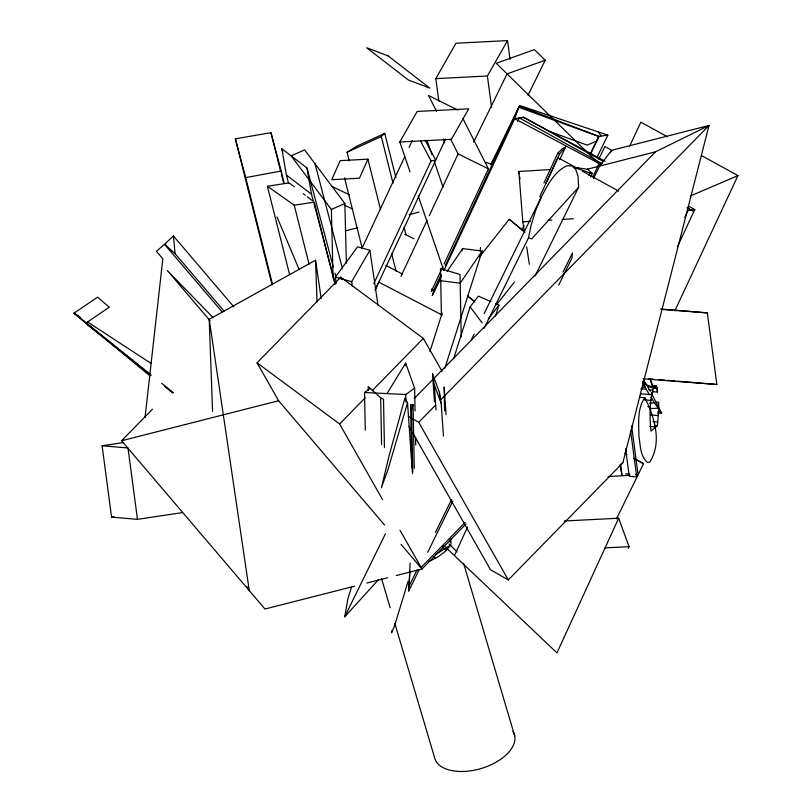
<?xml version="1.0" encoding="UTF-8"?>
<svg xmlns="http://www.w3.org/2000/svg" width="812" height="812" viewBox="0 0 812 812"><rect width="100%" height="100%" fill="white"/><g stroke="black" fill="none" stroke-linecap="round" stroke-linejoin="round"><path stroke-width="1.22" d="M648.017 386.502L653.802 386.938C649.387 401.108 649.498 416.434 650.991 431.081L657.385 425.671L658.684 409.958M419.357 569.334L408.771 590.933L410.121 563.132M408.771 590.933L409.969 570.816M480.176 251.212L480.481 247.477M378.443 579.717L344.735 616.795L347.972 598.515L351.515 587.117M535.118 275.948L578.591 187.278L578.063 176.255L575.708 169.403L571.81 165.851L566.634 165.841C553.825 172.042 547.318 185.755 540.965 197.722L484.145 313.645M655.873 387.436L656.035 385.72L654.939 385.456L654.766 387.172L655.873 387.436L653.234 387.243M145.033 417.581L162.836 258.845L156.472 251.385L164.471 244.239L175.067 253.638L224.021 311.067M392.003 630.508L391.567 632.751L394.449 626.164L408.05 581.473M483.932 328.718L528.49 237.835L531.261 224.619L535.514 210.937L540.965 197.722M412.78 432.938L490.519 569.75L508.302 579.93L622.855 462.789L708.998 125.495L611.659 150.311L599.621 166.064L593.481 178.589M407.522 402.813L388.034 469.387L381.407 487.728L389.303 454.974L404.894 398.174L407.522 402.813L412.486 473.569M412.78 472.391L411.562 409.958L413.044 404.66L410.588 404.579L411.816 467.712M429.934 351.494L442.164 313.046M461.916 250.979L462.667 248.594L482.125 251.02L444.773 368.415M453.624 358.731L470.138 306.834L478.441 296.126L490.966 301.668M495.482 316.051L498.944 305.19L495.523 303.678M592.841 176.854L598.982 163.841M445.341 265.534L518.797 107.296L598.789 136.477L597.226 140.841L587.177 145.145L550.049 131.595M518.797 107.296L514.717 118.704L444.032 270.223M367.897 159.182L359.452 178.214L331.753 179.685L340.187 160.654L367.897 159.182L380.574 209.618M454.456 555.611L467.539 527.039M564.238 520.989L618.663 518.218L556.971 652.889L443.565 545.288M628.265 548.333L629.036 546.659L618.663 518.218M361.929 248.452L404.772 156.625M409.055 147.439L412.273 140.547M373.774 283.703L431.081 160.877L420.535 141.034M375.601 289.021L445.555 139.096M400.986 276.344L427.142 220.275M429.274 215.698L458.11 153.904L450.711 139.309M431.233 291.518L442.997 266.316M444.062 264.022L488.438 168.906L462.85 118.41M433.029 291.934L441.058 274.72M441.363 275.958L432.258 295.477L440.063 279.551M521.974 230.07L524.116 225.482M543.928 183.005L557.854 153.163L562.533 148.535L565.599 147.053L559.701 159.68M545.664 183.816L559.59 153.975L565.599 147.053M539.716 196.748L557.946 157.67L578.063 168.744M590.75 153.712L598.789 136.477M629.686 146.13L640.861 122.165L667.332 136.741M684.719 217.525L687.937 210.633L694.778 209.567L677.401 246.828M674.792 310.976L737.935 175.615L701.538 155.569M651.336 393.272L653.021 391.749L657.476 392.094L657.03 387.72L656.035 385.72L652.29 385.426M657.476 392.094L657.03 387.72L653.244 387.425M374.961 289.985L378.808 282.15L442.256 315.107M473.66 142.1L507.094 73.892L545.217 60.22L534.377 49.613L496.254 63.285L600.322 165.151M490.6 164.826L519.406 106.057L520.776 105.864L607.853 135.147L597.267 156.736M496.974 154.432L493.645 161.202L492.265 161.426M528.044 95.248L545.217 60.22M517.579 121.414L519.325 117.852L523.588 117.273L603.346 161.405M601.367 164.694L514.717 118.704L523.588 117.273M471.325 339.781L474.117 334.097M344.735 616.795L385.426 533.778M590.436 153.519L598.85 136.365L607.853 135.147M588.862 175.321L589.979 173.047L592.354 173.413L590.679 176.823M598.779 159.05L604.91 146.546L611.659 150.311L610.543 152.585M409.238 585.878L417.043 569.963M435.435 532.439L451.594 499.471M563.051 272.111L572.531 252.786L572.054 257.84L558.686 285.124M427.721 552.282L452.802 501.126M616.511 518.817L643.54 463.662L633.624 458.171M399.808 141.978L417.165 111.457L468.737 108.828L451.381 139.349L399.808 141.978L410.04 171.921M438.845 101.256L435.831 78.632L455.958 43.229L507.53 40.6L510.048 59.449M491.585 107.417L487.403 76.003L507.53 40.6M352.408 286.687L351.667 281.683L369.876 250.248L357.574 246.818L335.356 277.125L336.29 283.398M386.989 393.597L405.665 363.137L414.617 388.187L415.064 410.923M447.097 271.431L462.667 248.594M482.125 251.02L460.181 283.195L440.733 280.769M488.245 318.984L498.944 305.19M479.516 256.866L509.215 219.301L525.019 232.171M496.467 304.794L514.443 282.048M644.85 397.718C637.065 408.507 638.8 423.245 638.892 435.882C640.414 444.783 639.978 456.263 647.56 462.454L649.833 461.998C662.369 442.307 654.401 416.82 644.85 397.718L639.815 397.332M578.591 187.278L531.647 238.911L528.49 237.835M354.539 586.193L264.976 609.02L121.577 440.764L152.423 409.228M384.604 525.09L278.607 400.732L257.059 362.812L340.776 277.207L423.326 338.381L441.992 371.236M382.543 499.542L339.609 423.986L365.167 397.86M372.221 390.643L423.326 338.381M414.262 398.519L655.528 151.814L708.998 125.495L440.855 399.687M508.302 579.93L418.728 422.311L435.547 405.117M419.936 566.553L421.134 567.436L465.185 522.38M396.246 575.556L422.007 568.989L466.068 523.933M233.815 306.834L173.443 235.998L165.465 243.356L165.648 245.275M349.211 160.857L347.059 152.27L381.275 136.528L384.756 133.371L395.87 177.574M365.278 430.157L364.537 392.5L370.242 388.43M364.537 392.5L405.756 394.51L414.617 388.187M149.926 375.814L74.065 313.138L97.541 297.192L109.305 307.18L85.818 323.125L74.065 313.138L80.408 317.279M435.557 554.576L451.076 544.74L445.585 551.115L437.952 556.9L428.695 561.711M347.059 152.27L356.58 146.322L384.756 133.371M212.561 411.461L209.222 319.319L315.533 260.226L321.197 298.623M621.19 463.611L622.855 462.789M331.367 209.455L344.877 203.538L304.601 149.885L291.092 155.813L331.367 209.455L333.062 277.694M690.312 196.007L737.935 175.615M345.506 230.852L357.696 227.736M409.147 214.622L418.982 212.115M587.33 169.2L655.528 151.814M121.577 440.764L278.607 400.732M366.801 583.057L387.659 577.748M281.165 171.038L270.964 132.701L235.368 138.822L245.691 177.605L281.165 171.038L284.251 183.319M431.081 160.877L435.719 160.157L425.173 140.303M289.61 274.629L267.392 186.232L289.184 182.903L294.208 186.75M267.392 186.232L294.238 205.182L314.305 202.117L334.991 284.444M182.477 512.575L137.461 519.345L111.569 517.122L102.099 445.768L123.353 442.57M111.569 517.122L114.076 516.747M524.339 231.806L522.796 221.808L518.848 171.474L550.445 169.566M575.718 168.043L578.245 167.891M522.796 221.808L530.378 221.341M548.08 220.275L551.866 220.052M561.975 219.443L573.353 218.753M608.087 476.583L629.929 475.264M435.831 78.632L487.403 76.003M643.074 383.345L645.601 383.223L650.28 391.293M649.011 386.796L652.807 386.603L649.783 378.585M642.393 387.314L644.901 387.182L642.708 381.376M640.881 389.131L645.905 388.867L649.072 394.114M649.509 403.188L654.533 402.935L661.597 413.146L657.822 413.338M650.432 408.598L657.943 408.213M657.832 411.826L660.359 411.694M604.991 547.887L629.036 546.659M661.161 309.352L707.343 312.884L716.844 384.472L643.033 378.818M652.878 388.207L656.664 388.491M648.93 389.801L652.706 390.085M640.353 393.8L651.731 394.673M644.626 399.89L650.93 400.377M656.197 402.052L658.725 402.255L658.725 407.736M647.854 406.629L650.371 406.822M650.889 415.003L658.451 415.582M652.858 421.641L657.893 422.027M654.868 425.478L657.385 425.671M649.681 426.432L655.923 426.909M625.585 473.812L629.371 474.106M635.613 474.584L638.1 474.776L631.614 425.904M660.755 309.007L707.343 312.884M648.727 378.798L653.772 379.224M658.816 379.64L665.119 380.168M667.647 380.371L675.219 381.011M677.736 381.214L716.844 384.472M102.099 445.768L127.991 447.991L137.461 519.345M446.63 549.897L443.91 549.277L442.865 545.755M335.356 277.125L351.667 281.683M485.85 162.42L492.468 164.521M589.979 173.047L575.058 167.556L587.573 169.231L592.354 173.413M519.406 106.057L598.85 136.365M651.813 386.938L642.485 383.112L644.901 387.182M557.854 153.163L559.59 153.975M331.428 186.141L349.373 194.819M344.542 205.162L352.469 208.988M404.782 234.292L413.917 238.718M598.414 165.475L599.621 166.064M457.745 110.006L428.533 95.552L436.501 111.264M458.11 153.904L488.438 168.906M687.175 208.004L692.768 210.907L687.256 207.821M385.761 265.372L402.356 273.999M431.395 289.082L433.527 290.199M633.867 458.638L643.54 463.662M368.242 390.369L368.171 386.573L380.676 397.789L383.508 399.281L384.441 447.371M523.567 117.334L605.072 161.243M688.373 206.116L694.778 209.567M582.458 171.17L618.744 191.145M519.325 117.852L602.25 163.73M624.804 453.299L627.006 454.517M408.274 416.323L418.728 422.311M87.797 322.11L151.225 363.512M257.059 362.812L339.609 423.986M288.646 183.553L286.392 175.047L281.865 148.758L306.987 167.972L333.306 267.026M286.392 175.047L311.503 194.261L335.285 283.743M303.252 193.662L305.261 195.205M307.271 196.737L312.295 200.584M104.707 337.985L85.666 323.227L150.981 375.54M106.707 339.538L109.711 341.862M74.065 313.138L150.839 374.637M161.669 383.315L173.474 392.775M164.836 386.644L172.753 392.988M474.685 301.688L467.834 296.106L474.533 301.81M509.215 219.301L523.628 231.227M433.882 556.616L435.516 558.169M449.036 543.938L457.166 551.896M213.211 317.736L167.353 270.599L210.054 320.699M164.471 244.239L222.397 312.204M401.037 544.375L422.007 568.989M470.138 306.834L482.155 322.882M598.231 131.788L601.306 136.03M650.94 397.169L654.533 402.935M246.645 586.274L249.274 590.598L209.222 319.319M643.794 380.158L645.601 383.223M340.776 277.207L342.004 279.369M409.045 426.361L411.532 430.746M399.971 530.206L421.134 567.436M651.478 393.404L661.597 413.146M277.044 216.997L299.161 269.503M650.036 378.778L653.356 387.568M643.226 381.772L645.905 388.867M434.481 401.707L432.522 373.865L439.404 392.318L441.16 403.219L443.464 436.074M432.522 373.865L434.278 384.766L441.16 403.219M427.01 140.273L431.943 154.676M434.4 161.882L443.017 187.095M418.231 195.865L443.606 270.112M463.652 563.548L514.717 735.926M449.686 540.031L450.376 542.386M381.549 578.591L390.176 607.721M394.855 623.504L434.41 757.038A41.564 23 -16.5 0 0 483.038 767.929A41.564 23 -16.5 0 0 512.94 731.439M334.93 273.147L335.904 276.811M281.865 148.758L282.84 152.392M314.914 163.324L342.512 268.772M381.275 136.528L392.998 183.167M404.102 227.35L405.949 234.709M391.709 253.912L396.043 271.137M344.511 177.848L362.111 247.853M294.238 205.182L309.047 264.123M270.964 132.701L280.84 171.992M281.449 174.448L283.307 181.817M245.691 177.605L272.538 284.423M235.368 138.822L272.091 284.931M410.588 404.579L411.562 409.958M306.987 167.972L311.503 194.261M620.266 464.565L621.992 475.741L620.49 464.454M518.848 171.474L519.233 173.961M519.619 176.458L519.995 178.955M526.663 246.807L529.363 264.306M369.876 250.248L377.986 305.21M630.559 430.451L636.72 476.877L629.249 476.299L625.595 448.701M443.87 138.953L444.367 142.729M173.443 235.998L175.067 253.638M446.082 414.709L444.144 386.959L444.611 410.953M450.63 538.417L450.985 543.472M439.404 392.318L439.942 399.91M434.278 384.766L436.044 410.05M315.533 260.226L317.035 301.871M344.877 203.538L346.369 263.139M461.226 336.838L460.008 274.497L440.49 268.61L441.403 315.432M415.582 437.445L415.724 445.027M413.044 404.66L414.293 468.402M405.665 363.137L405.716 365.674M405.756 394.51L405.909 402.052M380.676 397.789L381.589 444.651M388.045 55.855L366.689 47.786L408.436 80.033L429.792 88.102L388.045 55.855"/></g></svg>
